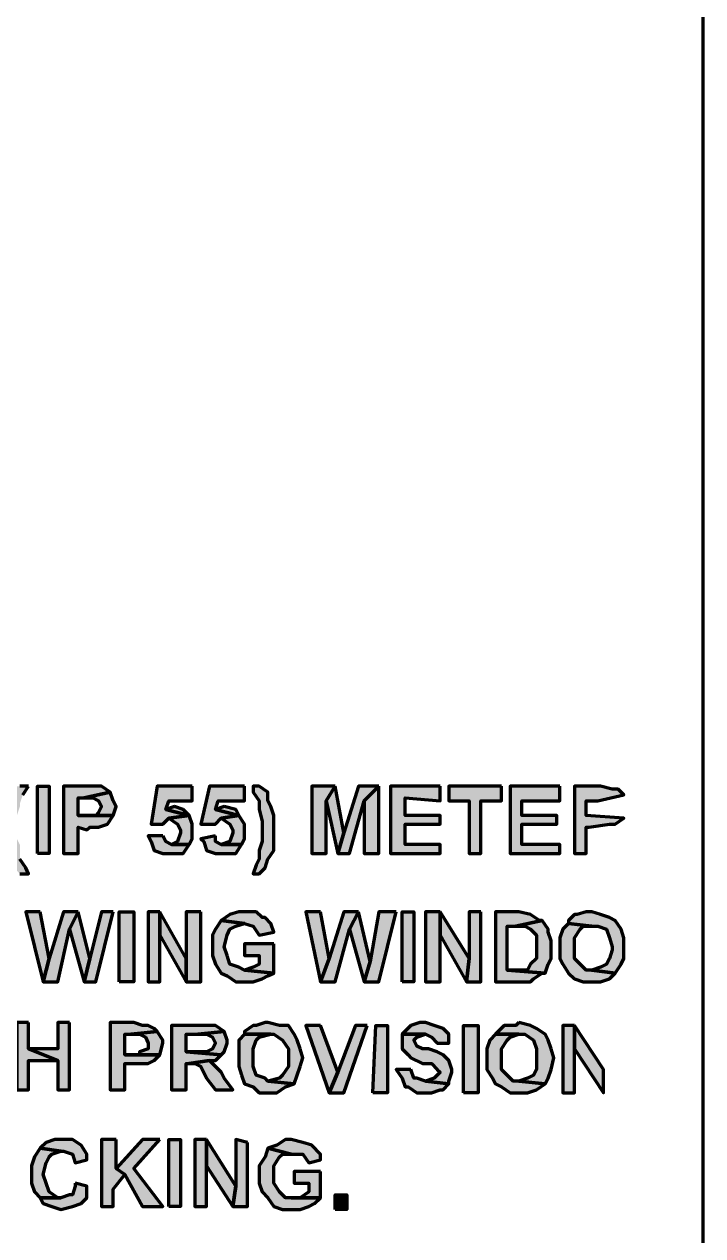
# Model space of a CAD drawing. Header units: inches. Extents: x 16 to 776, y 37 to 575.
# Drawn here: x 661.8 to 700.5, y 169.5 to 238.7 of the extents above; entities that cross this region are included whole.
import ezdxf

# ---------------------------------------------------------------- set-up
doc = ezdxf.new("R2010")
doc.units = ezdxf.units.IN
doc.header["$MEASUREMENT"] = 0
doc.layers.add('H', color=7, linetype='CONTINUOUS', lineweight=100)
doc.layers.add('P', color=250, linetype='CONTINUOUS', lineweight=100)

msp = doc.modelspace()

# ---------------------------------------------------------------- hatches: boundary and pattern name
at = {"layer": 'H', "linetype": 'Continuous'}
for points in [[(662, 195.167), (661.5, 195.167), (661.333, 195.167), (661, 194.667), (660.833, 194.167), (660.667, 193.833), (660.667, 193.333), (660.667, 192.667), (660.667, 192.5), (660.667, 192), (660.833, 191.5), (661, 191.167), (661, 190.667), (661.5, 190.167), (662, 190.167), (661.833, 190.5), (661.5, 191), (661.5, 191.333), (661.5, 191.833), (661.333, 192.167), (661.333, 192.667), (661.333, 192.833), (661.333, 193.5), (661.5, 194), (661.5, 194.167), (661.667, 194.667)], [(662.5, 191.333), (662.5, 195.167), (663.167, 195.167), (663.167, 191.333)], [(665.333, 195.167), (664, 195.167), (664, 191.333), (664.833, 191.333), (664.833, 192.833), (665.333, 192.667), (665.5, 192.833), (666, 192.833), (666.5, 193), (666.833, 193.5), (664.833, 193.5), (664.833, 194.5), (665.167, 194.5), (666.667, 194.833), (666.167, 195.167), (665.833, 195.167)], [(671.333, 195.167), (669.333, 195.167), (669, 193), (669.667, 193), (670, 193.333), (671.167, 193.5), (669.833, 193.833), (670, 194.333), (671.333, 194.333)], [(674.333, 195.167), (672.333, 195.167), (671.833, 193), (672.5, 193), (672.667, 193), (673, 193.333), (674, 193.5), (672.667, 193.833), (672.833, 194.333), (674.333, 194.333)], [(675.167, 195.167), (674.833, 195.167), (674.833, 194.833), (675.167, 194.333), (675.167, 193.833), (675.333, 193.167), (675.333, 192.667), (675.333, 192.167), (675.333, 192), (675.167, 191.5), (675.167, 191.333), (675.167, 191), (675, 190.667), (674.833, 190.167), (675.167, 190.167), (675.5, 190.5), (675.667, 191), (676, 191.5), (676, 191.667), (676, 192.167), (676, 192.667), (676, 193), (676, 193.5), (675.833, 194), (675.667, 194.333), (675.667, 194.833)], [(679.5, 195.167), (678.167, 195.167), (678.167, 191.333), (679, 191.333), (679, 194.333)], [(679.5, 195.167), (679, 194.333), (679.667, 191.333), (680, 192.5)], [(682, 195.167), (680.833, 195.167), (680, 192.5), (679.667, 191.333), (680.333, 191.333), (681.167, 194.333)], [(682, 195.167), (681.167, 194.333), (681.167, 191.333), (682, 191.333)], [(685.5, 195.167), (682.667, 195.167), (682.667, 191.333), (685.5, 191.333), (685.5, 191.833), (683.5, 191.833), (683.5, 193), (685.5, 193), (685.5, 193.5), (683.5, 193.5), (683.5, 194.5), (685.5, 194.333)], [(689, 195.167), (686, 195.167), (686, 194.333), (687.167, 194.333), (687.167, 191.333), (687.833, 191.333), (687.833, 194.333), (689, 194.333)], [(692.333, 195.167), (689.5, 195.167), (689.5, 191.333), (692.333, 191.333), (692.333, 191.833), (690.167, 191.833), (690.167, 193), (692.167, 193), (692.167, 193.5), (690.167, 193.5), (690.167, 194.333), (692.333, 194.333)], [(694.667, 195.167), (693.167, 195.167), (693.167, 191.333), (693.833, 191.333), (693.833, 192.833), (694, 192.833), (695.167, 193), (695.5, 193), (696, 193.333), (693.833, 193.5), (693.833, 194.333), (694.5, 194.333), (696, 194.667), (695.667, 195), (695.333, 195)], [(666.667, 194.833), (665.167, 194.5), (665.667, 194.5), (666, 194.333), (666.167, 194), (666, 193.667), (665.833, 193.5), (665.167, 193.5), (664.833, 193.5), (666.833, 193.5), (667, 194), (666.833, 194.333)], [(670.333, 194), (669.833, 193.833), (671.167, 193.5), (670.833, 193.833)], [(673.167, 194), (672.667, 193.833), (674, 193.5), (673.833, 193.833)], [(671.167, 193.5), (670, 193.333), (670.5, 193), (670.667, 192.667), (670.667, 192.5), (670.5, 192), (670.167, 191.833), (671.167, 191.833), (671.333, 192.167), (671.333, 192.667), (671.333, 193)], [(674, 193.5), (673, 193.333), (673.5, 193), (673.667, 192.667), (673.667, 192.5), (673.5, 192), (673, 191.833), (674.167, 191.833), (674.333, 192.167), (674.333, 192.667), (674.333, 193)], [(669.667, 192.333), (668.833, 192.333), (669, 192), (669.167, 191.5), (669.667, 191.333), (670, 191.333), (670.333, 191.333), (670.833, 191.333), (671.167, 191.833), (670.167, 191.833), (669.833, 192)], [(672.667, 192.333), (671.833, 192.167), (672, 192), (672.167, 191.5), (672.667, 191.333), (673, 191.333), (673.333, 191.333), (673.833, 191.333), (674.167, 191.833), (673, 191.833), (672.667, 192)], [(662.667, 188), (661.833, 188), (662.833, 184), (663.167, 185.333)], [(664.833, 188), (664, 188), (663.167, 185.333), (662.833, 184), (663.667, 184), (664.333, 187)], [(664.833, 188), (664.333, 187), (665.167, 184), (665.5, 185.333)], [(666.833, 188), (666.167, 188), (665.5, 185.333), (665.167, 184), (665.833, 184)], [(667.167, 184), (667.167, 188), (668, 188), (668, 184)], [(669.5, 188), (668.833, 188), (668.833, 184), (669.5, 184), (669.5, 186.667)], [(669.5, 188), (669.5, 186.667), (671, 184), (671, 185.333)], [(671.833, 188), (671, 188), (671, 185.333), (671, 184), (671.833, 184)], [(673, 187.5), (672.667, 187), (672.5, 186.667), (672.5, 186), (672.5, 185.5), (672.667, 185), (673, 184.5), (673.333, 184.333), (673.833, 184), (674.333, 184), (674.833, 184), (675.333, 184.167), (675.667, 184.333), (676, 184.5), (674.333, 184.667), (674, 184.833), (673.5, 185), (673.333, 185.5), (673.167, 186), (673.333, 186.667), (673.5, 187), (673.833, 187.167), (674.333, 187.333)], [(674.333, 188), (674, 188), (673.5, 187.833), (673, 187.5), (674.333, 187.333), (674.833, 187.167), (675.167, 186.667), (676, 186.833), (675.833, 187.333), (675.5, 187.667), (675.333, 187.667), (675, 188)], [(678.667, 188), (677.833, 188), (678.667, 184), (679.167, 185.333)], [(680.833, 188), (680, 188), (679.167, 185.333), (678.667, 184), (679.5, 184), (680.333, 187)], [(680.833, 188), (680.333, 187), (681.167, 184), (681.5, 185.167)], [(683, 188), (682, 188), (681.5, 185.167), (681.167, 184), (682, 184)], [(683.333, 184), (683.333, 188), (684, 188), (684, 184)], [(685.5, 188), (684.667, 188), (684.667, 184), (685.5, 184), (685.5, 186.667)], [(685.5, 188), (685.5, 186.667), (687, 184), (687.167, 185.333)], [(687.833, 188), (687.167, 188), (687.167, 185.333), (687, 184), (687.833, 184)], [(690, 188), (688.667, 188), (688.667, 184), (690.167, 184), (690.667, 184), (690.833, 184.167), (691.333, 184.5), (691.5, 184.5), (689.333, 184.667), (689.333, 187.167), (689.833, 187.167), (691.333, 187.5), (691.167, 187.5), (690.667, 187.833)], [(691.333, 187.5), (689.833, 187.167), (690.333, 187.167), (690.667, 187), (691, 186.667), (691, 186.5), (691, 186), (691, 185.833), (691, 185.333), (690.667, 185), (690.5, 184.667), (690, 184.667), (689.333, 184.667), (691.5, 184.5), (691.667, 185), (691.833, 185.333), (691.833, 185.833), (691.833, 186.333), (691.667, 186.833), (691.667, 187)], [(694.167, 188), (693.833, 188), (693.333, 187.833), (693.167, 187.833), (692.833, 187.5), (692.833, 187.333), (694.167, 187.167), (694.5, 187.167), (695, 187), (695.167, 186.5), (695.333, 186), (695.333, 185.833), (695.167, 185.333), (695, 185), (694.667, 184.833), (694.167, 184.667), (695.5, 184.5), (695.833, 185), (696, 185.333), (696, 185.833), (696, 186), (696, 186.5), (695.833, 187), (695.5, 187.5), (695.167, 187.667), (694.667, 187.833)], [(692.833, 187.333), (692.5, 187), (692.333, 186.5), (692.333, 185.833), (692.333, 185.333), (692.5, 185), (692.833, 184.5), (693.167, 184.167), (693.667, 184), (694.167, 184), (694.667, 184), (695.167, 184.167), (695.5, 184.5), (694.167, 184.667), (693.833, 184.667), (693.5, 185), (693.167, 185.333), (693.167, 186), (693.167, 186.5), (693.5, 187), (693.667, 187.167), (694.167, 187.167)], [(676, 186.167), (674.333, 186.167), (674.333, 185.5), (675.167, 185.5), (675.167, 185), (674.833, 184.833), (674.333, 184.667), (676, 184.5)], [(662, 181.667), (661.333, 181.667), (661.333, 177.833), (662, 177.833), (662, 179.5), (663.667, 179.5), (662, 180.167)], [(664.333, 181.667), (663.667, 181.667), (663.667, 180.167), (662, 180.167), (663.667, 179.5), (663.667, 177.833), (664.333, 177.833)], [(668, 181.667), (666.667, 181.667), (666.667, 177.833), (667.5, 177.833), (667.5, 179.333), (668, 179.333), (668.333, 179.333), (668.833, 179.333), (669.167, 179.5), (669.5, 179.833), (667.5, 179.833), (667.5, 181), (667.833, 181), (669.333, 181.167), (669.167, 181.333), (668.833, 181.5), (668.5, 181.5)], [(671.833, 181.5), (670.167, 181.5), (670.167, 177.833), (671, 177.833), (671, 179.333), (671.167, 179.333), (672.333, 179.5), (672.667, 179.5), (673, 179.833), (671, 180), (671, 181), (671.667, 181), (673.167, 181.167), (672.667, 181.5), (672.5, 181.5)], [(675.667, 181.667), (675.5, 181.667), (675, 181.5), (674.833, 181.5), (674.333, 181.167), (674.333, 181), (675.833, 181), (676, 181), (676.5, 180.667), (676.833, 180.167), (676.833, 179.667), (676.833, 179.167), (676.5, 178.667), (676.333, 178.5), (675.667, 178.333), (677.167, 178.167), (677.333, 178.667), (677.5, 179.167), (677.667, 179.667), (677.5, 180.167), (677.333, 180.667), (677.167, 181), (676.833, 181.5), (676.333, 181.5)], [(678.667, 181.5), (677.833, 181.5), (679.167, 177.667), (679.667, 178.833)], [(681.333, 181.5), (680.667, 181.5), (679.667, 178.833), (679.167, 177.667), (680, 177.667)], [(681.667, 177.667), (681.833, 181.5), (682.5, 181.5), (682.5, 177.667)], [(684.667, 181.667), (684.333, 181.667), (683.833, 181.5), (683.333, 181), (684.667, 181), (685, 180.833), (685.333, 180.5), (686, 180.5), (686, 181), (685.667, 181.333), (685.167, 181.5)], [(686.833, 177.667), (686.833, 181.5), (687.667, 181.5), (687.667, 177.667)], [(690, 181.667), (689.833, 181.5), (689.167, 181.5), (688.667, 181), (690, 181), (690.333, 181), (690.833, 180.667), (691, 180.167), (691, 179.667), (691, 179), (690.833, 178.667), (690.5, 178.5), (690, 178.333), (691.5, 178.167), (691.667, 178.5), (691.833, 179), (692, 179.667), (691.833, 180.167), (691.667, 180.667), (691.5, 181), (691, 181.333), (690.667, 181.5)], [(693.167, 181.5), (692.5, 181.5), (692.5, 177.667), (693.167, 177.667), (693.167, 180.167)], [(693.167, 181.5), (693.167, 180.167), (694.833, 177.667), (694.833, 179)], [(669.333, 181.167), (667.833, 181), (668.333, 181), (668.667, 180.833), (668.833, 180.5), (668.833, 180.167), (668.333, 180), (668.333, 179.833), (667.833, 179.833), (667.5, 179.833), (669.5, 179.833), (669.667, 180.5), (669.667, 180.667)], [(673.167, 181.167), (671.667, 181), (672.167, 181), (672.5, 180.833), (672.667, 180.5), (672.5, 180.167), (672.167, 180), (671.5, 180), (671, 180), (673, 179.833), (673.167, 180), (673.333, 180.5), (673.333, 180.667)], [(674.333, 181), (674, 180.667), (674, 180.167), (674, 179.667), (674, 179.167), (674.167, 178.667), (674.333, 178.167), (674.833, 178), (675.167, 177.667), (675.667, 177.667), (676.167, 177.667), (676.667, 178), (677.167, 178.167), (675.667, 178.333), (675.5, 178.5), (675, 178.667), (674.833, 179.167), (674.833, 179.667), (674.833, 180.167), (675, 180.667), (675.167, 180.833), (675.833, 181)], [(683.333, 181), (683.333, 180.667), (683.333, 180.167), (683.667, 179.833), (683.833, 179.667), (684.5, 179.333), (684.667, 179.333), (685, 179.333), (685.333, 179), (685.5, 178.833), (685.167, 178.5), (684.667, 178.333), (686, 178.167), (686, 178.333), (686.167, 178.833), (686.167, 179), (686, 179.5), (685.667, 179.833), (685.333, 180), (684.833, 180.167), (684.5, 180.167), (684.167, 180.333), (684, 180.667), (684.167, 180.833), (684.667, 181)], [(688.667, 181), (688.333, 180.667), (688.167, 180.167), (688.167, 179.667), (688.167, 179), (688.5, 178.5), (688.667, 178.167), (689, 178), (689.5, 177.667), (690, 177.667), (690.5, 177.667), (691, 177.833), (691.5, 178.167), (690, 178.333), (689.667, 178.333), (689.333, 178.667), (689, 179), (689, 179.667), (689, 180.167), (689.333, 180.667), (689.5, 180.833), (690, 181)], [(672.333, 179.5), (671.167, 179.333), (671.5, 179.333), (671.833, 179.167), (672.167, 178.5), (672.667, 177.833), (673.667, 177.833), (673.167, 178.5), (673, 178.833), (672.667, 179.167)], [(683.833, 179), (683, 179), (683.333, 178.5), (683.5, 178), (683.667, 178), (684.167, 177.667), (684.667, 177.667), (685, 177.667), (685.5, 177.833), (685.667, 177.833), (686, 178.167), (684.667, 178.333), (684.167, 178.5), (684, 178.5)], [(664, 175), (663.5, 175), (663, 174.833), (662.667, 174.5), (663.833, 174.333), (664, 174.333), (664.5, 174.167), (664.667, 173.667), (665.333, 173.833), (665.333, 174.167), (665, 174.667), (664.5, 175)], [(667, 175), (666.167, 175), (666.167, 171.167), (666.833, 171.167), (666.833, 172.167), (667.5, 173), (667, 173.333)], [(669.5, 175), (668.5, 175), (667, 173.333), (667.5, 173), (668.5, 171.167), (669.667, 171.167), (668, 173.333)], [(670, 171.167), (670, 175), (670.667, 175), (670.667, 171.167)], [(672.167, 175), (671.5, 175), (671.5, 171.167), (672.167, 171.167), (672.167, 173.5)], [(672.167, 175), (672.167, 173.5), (673.667, 171.167), (673.833, 172.333)], [(674.5, 174.833), (673.833, 175), (673.833, 172.333), (673.667, 171.167), (674.5, 171.167)], [(677, 175), (676.667, 175), (676.167, 174.667), (675.667, 174.5), (677, 174.167), (677.167, 174.167), (677.667, 174.167), (678, 173.667), (678.667, 173.833), (678.667, 174.167), (678.167, 174.667), (677.667, 174.833)], [(662.667, 174.5), (662.333, 174), (662.167, 173.5), (662.167, 173), (662.167, 172.5), (662.333, 172), (662.667, 171.667), (663.833, 171.667), (663.667, 171.667), (663.167, 172), (663, 172.5), (662.833, 173), (663, 173.667), (663.167, 174), (663.333, 174.167), (663.833, 174.333)], [(675.667, 174.5), (675.5, 174), (675.167, 173.5), (675.167, 173), (675.167, 172.5), (675.333, 172), (675.667, 171.667), (676, 171.167), (676.5, 171), (677.167, 171), (677.5, 171), (678, 171.167), (678.333, 171.333), (678.667, 171.667), (677, 171.667), (676.667, 171.667), (676.333, 172), (676, 172.5), (676, 173), (676, 173.5), (676.333, 174), (676.5, 174.167), (677, 174.167)], [(678.667, 173.167), (677.167, 173.167), (677.167, 172.5), (678, 172.5), (678, 172), (677.5, 171.667), (677, 171.667), (678.667, 171.667)], [(664.667, 172.5), (664.667, 172.333), (664.5, 171.833), (664.333, 171.833), (663.833, 171.667), (662.667, 171.667), (662.833, 171.333), (663.333, 171.167), (663.833, 171), (664.5, 171.167), (665, 171.333), (665.333, 171.667), (665.333, 172.333)], [(679.5, 171), (679.5, 171.833), (680.167, 171.833), (680.167, 171)]]:
    msp.add_hatch(color=0, dxfattribs=at).paths.add_polyline_path(points)

# ---------------------------------------------------------------- linework, layer by layer
at = {"layer": 'P', "color": 0, "linetype": 'Continuous'}
for points in [[(700.5, 558.333), (700.5, 53.833)], [(662, 195.167), (661.5, 195.167)], [(661.667, 194.667), (662, 195.167)], [(662.5, 191.333), (662.5, 195.167), (663.167, 195.167), (663.167, 191.333), (662.5, 191.333)], [(665.333, 195.167), (664, 195.167), (664, 191.333), (664.833, 191.333), (664.833, 192.833), (665.333, 192.667), (665.5, 192.833), (666, 192.833), (666.5, 193), (666.833, 193.5), (664.833, 193.5), (664.833, 194.5), (665.167, 194.5), (666.667, 194.833), (666.667, 194.833), (666.167, 195.167), (665.833, 195.167), (665.333, 195.167)], [(671.333, 195.167), (669.333, 195.167), (669, 193), (669.667, 193), (669.667, 193), (670, 193.333), (671.167, 193.5), (669.833, 193.833), (670, 194.333), (671.333, 194.333), (671.333, 195.167)], [(674.333, 195.167), (672.333, 195.167), (671.833, 193), (672.5, 193), (672.667, 193), (673, 193.333), (674, 193.5), (672.667, 193.833), (672.833, 194.333), (674.333, 194.333), (674.333, 195.167)], [(675.167, 195.167), (674.833, 195.167), (674.833, 194.833), (675.167, 194.333), (675.167, 193.833), (675.167, 193.833), (675.333, 193.167), (675.333, 192.667), (675.333, 192.667), (675.333, 192.167), (675.333, 192), (675.167, 191.5), (675.167, 191.333), (675.167, 191), (675, 190.667), (674.833, 190.167), (675.167, 190.167), (675.5, 190.5), (675.667, 191), (676, 191.5), (676, 191.667), (676, 192.167), (676, 192.667), (676, 193), (676, 193.5), (675.833, 194), (675.667, 194.333), (675.667, 194.833), (675.167, 195.167)], [(679.5, 195.167), (678.167, 195.167), (678.167, 191.333), (679, 191.333), (679, 194.333), (679.5, 195.167)], [(679.5, 195.167), (679, 194.333), (679.667, 191.333), (680, 192.5), (679.5, 195.167)], [(682, 195.167), (680.833, 195.167), (680, 192.5), (679.667, 191.333), (680.333, 191.333), (681.167, 194.333), (682, 195.167)], [(682, 195.167), (681.167, 194.333), (681.167, 191.333), (682, 191.333), (682, 195.167)], [(685.5, 195.167), (682.667, 195.167), (682.667, 191.333), (685.5, 191.333), (685.5, 191.833), (683.5, 191.833), (683.5, 193), (685.5, 193), (685.5, 193.5), (683.5, 193.5), (683.5, 194.5), (685.5, 194.333), (685.5, 195.167)], [(689, 195.167), (686, 195.167), (686, 194.333), (687.167, 194.333), (687.167, 191.333), (687.833, 191.333), (687.833, 194.333), (689, 194.333), (689, 195.167)], [(692.333, 195.167), (689.5, 195.167), (689.5, 191.333), (692.333, 191.333), (692.333, 191.833), (690.167, 191.833), (690.167, 193), (692.167, 193), (692.167, 193.5), (690.167, 193.5), (690.167, 194.333), (692.333, 194.333), (692.333, 195.167)], [(694.667, 195.167), (693.167, 195.167), (693.167, 191.333), (693.833, 191.333), (693.833, 192.833), (694, 192.833), (695.167, 193), (695.5, 193), (696, 193.333), (693.833, 193.5), (693.833, 194.333), (694.5, 194.333), (696, 194.667), (696, 194.667), (695.667, 195), (695.333, 195), (694.667, 195.167)], [(666.667, 194.833), (665.167, 194.5), (665.167, 194.5), (665.667, 194.5), (666, 194.333), (666.167, 194), (666, 193.667), (665.833, 193.5), (665.833, 193.5), (665.167, 193.5), (664.833, 193.5), (666.833, 193.5), (666.833, 193.5), (667, 194), (666.833, 194.333), (666.667, 194.833)], [(670.333, 194), (669.833, 193.833), (671.167, 193.5), (670.833, 193.833), (670.333, 194)], [(673.167, 194), (672.667, 193.833), (674, 193.5), (673.833, 193.833), (673.167, 194)], [(671.167, 193.5), (670, 193.333), (670.5, 193), (670.5, 193), (670.667, 192.667), (670.667, 192.5), (670.5, 192), (670.167, 191.833), (671.167, 191.833), (671.333, 192.167), (671.333, 192.667), (671.333, 193), (671.167, 193.5)], [(674, 193.5), (673, 193.333), (673.5, 193), (673.5, 193), (673.667, 192.667), (673.667, 192.5), (673.5, 192), (673, 191.833), (674.167, 191.833), (674.333, 192.167), (674.333, 192.667), (674.333, 193), (674, 193.5)], [(669.667, 192.333), (668.833, 192.333), (669, 192), (669.167, 191.5), (669.667, 191.333), (670, 191.333), (670.333, 191.333), (670.833, 191.333), (671.167, 191.833), (670.167, 191.833), (669.833, 192), (669.667, 192.333)], [(672.667, 192.333), (671.833, 192.167), (672, 192), (672.167, 191.5), (672.667, 191.333), (673, 191.333), (673.333, 191.333), (673.833, 191.333), (674.167, 191.833), (673, 191.833), (672.667, 192), (672.667, 192.333)], [(661.5, 190.167), (662, 190.167), (661.833, 190.5), (661.5, 191)], [(662.667, 188), (661.833, 188), (662.833, 184), (663.167, 185.333), (662.667, 188)], [(664.833, 188), (664, 188), (663.167, 185.333), (662.833, 184), (663.667, 184), (664.333, 187), (664.833, 188)], [(664.833, 188), (664.333, 187), (665.167, 184), (665.5, 185.333), (664.833, 188)], [(666.833, 188), (666.167, 188), (665.5, 185.333), (665.167, 184), (665.833, 184), (666.833, 188)], [(667.167, 184), (667.167, 188), (668, 188), (668, 184), (667.167, 184)], [(669.5, 188), (668.833, 188), (668.833, 184), (669.5, 184), (669.5, 186.667), (669.5, 188)], [(669.5, 188), (669.5, 186.667), (671, 184), (671, 185.333), (669.5, 188)], [(671.833, 188), (671, 188), (671, 185.333), (671, 184), (671.833, 184), (671.833, 188)], [(673, 187.5), (672.667, 187), (672.667, 187), (672.5, 186.667), (672.5, 186), (672.5, 185.5), (672.667, 185), (673, 184.5), (673.333, 184.333), (673.333, 184.333), (673.833, 184), (674.333, 184), (674.833, 184), (675.333, 184.167), (675.667, 184.333), (676, 184.5), (674.333, 184.667), (674, 184.833), (673.5, 185), (673.5, 185), (673.333, 185.5), (673.167, 186), (673.333, 186.667), (673.5, 187), (673.833, 187.167), (674.333, 187.333), (673, 187.5)], [(674.333, 188), (674, 188), (673.5, 187.833), (673, 187.5), (674.333, 187.333), (674.333, 187.333), (674.833, 187.167), (674.833, 187.167), (675.167, 186.667), (676, 186.833), (675.833, 187.333), (675.5, 187.667), (675.333, 187.667), (675, 188), (674.333, 188)], [(678.667, 188), (677.833, 188), (678.667, 184), (679.167, 185.333), (678.667, 188)], [(680.833, 188), (680, 188), (679.167, 185.333), (678.667, 184), (679.5, 184), (680.333, 187), (680.833, 188)], [(680.833, 188), (680.333, 187), (681.167, 184), (681.5, 185.167), (680.833, 188)], [(683, 188), (682, 188), (681.5, 185.167), (681.167, 184), (682, 184), (683, 188)], [(683.333, 184), (683.333, 188), (684, 188), (684, 184), (683.333, 184)], [(685.5, 188), (684.667, 188), (684.667, 184), (685.5, 184), (685.5, 186.667), (685.5, 188)], [(685.5, 188), (685.5, 186.667), (687, 184), (687.167, 185.333), (685.5, 188)], [(687.833, 188), (687.167, 188), (687.167, 185.333), (687, 184), (687.833, 184), (687.833, 188)], [(690, 188), (688.667, 188), (688.667, 184), (690.167, 184), (690.167, 184), (690.667, 184), (690.833, 184.167), (691.333, 184.5), (691.5, 184.5), (689.333, 184.667), (689.333, 187.167), (689.833, 187.167), (691.333, 187.5), (691.167, 187.5), (690.667, 187.833), (690.667, 187.833), (690, 188)], [(691.333, 187.5), (689.833, 187.167), (689.833, 187.167), (690.333, 187.167), (690.667, 187), (691, 186.667), (691, 186.5), (691, 186), (691, 185.833), (691, 185.333), (690.667, 185), (690.5, 184.667), (690, 184.667), (689.333, 184.667), (691.5, 184.5), (691.667, 185), (691.833, 185.333), (691.833, 185.833), (691.833, 186.333), (691.667, 186.833), (691.667, 187), (691.333, 187.5)], [(694.167, 188), (693.833, 188), (693.333, 187.833), (693.167, 187.833), (692.833, 187.5), (692.833, 187.333), (694.167, 187.167), (694.5, 187.167), (695, 187), (695.167, 186.5), (695.333, 186), (695.333, 185.833), (695.167, 185.333), (695, 185), (694.667, 184.833), (694.167, 184.667), (695.5, 184.5), (695.833, 185), (696, 185.333), (696, 185.833), (696, 186), (696, 186.5), (695.833, 187), (695.5, 187.5), (695.167, 187.667), (694.667, 187.833), (694.167, 188)], [(692.833, 187.333), (692.5, 187), (692.333, 186.5), (692.333, 185.833), (692.333, 185.333), (692.5, 185), (692.833, 184.5), (693.167, 184.167), (693.667, 184), (694.167, 184), (694.667, 184), (695.167, 184.167), (695.5, 184.5), (695.5, 184.5), (694.167, 184.667), (693.833, 184.667), (693.5, 185), (693.5, 185), (693.167, 185.333), (693.167, 186), (693.167, 186), (693.167, 186.5), (693.5, 187), (693.667, 187.167), (694.167, 187.167), (692.833, 187.333)], [(676, 186.167), (674.333, 186.167), (674.333, 185.5), (675.167, 185.5), (675.167, 185), (674.833, 184.833), (674.333, 184.667), (676, 184.5), (676, 186.167)], [(662, 181.667), (661.333, 181.667), (661.333, 177.833), (662, 177.833), (662, 179.5), (663.667, 179.5), (662, 180.167), (662, 181.667)], [(664.333, 181.667), (663.667, 181.667), (663.667, 180.167), (662, 180.167), (663.667, 179.5), (663.667, 177.833), (664.333, 177.833), (664.333, 181.667)], [(668, 181.667), (666.667, 181.667), (666.667, 177.833), (667.5, 177.833), (667.5, 179.333), (668, 179.333), (668.333, 179.333), (668.833, 179.333), (669.167, 179.5), (669.5, 179.833), (667.5, 179.833), (667.5, 181), (667.833, 181), (669.333, 181.167), (669.167, 181.333), (668.833, 181.5), (668.5, 181.5), (668, 181.667)], [(671.833, 181.5), (670.167, 181.5), (670.167, 177.833), (671, 177.833), (671, 179.333), (671.167, 179.333), (672.333, 179.5), (672.667, 179.5), (673, 179.833), (671, 180), (671, 181), (671.667, 181), (673.167, 181.167), (673.167, 181.167), (672.667, 181.5), (672.5, 181.5), (671.833, 181.5)], [(675.667, 181.667), (675.5, 181.667), (675, 181.5), (674.833, 181.5), (674.333, 181.167), (674.333, 181), (675.833, 181), (676, 181), (676.5, 180.667), (676.833, 180.167), (676.833, 179.667), (676.833, 179.667), (676.833, 179.167), (676.5, 178.667), (676.333, 178.5), (675.667, 178.333), (677.167, 178.167), (677.333, 178.667), (677.5, 179.167), (677.667, 179.667), (677.667, 179.667), (677.5, 180.167), (677.333, 180.667), (677.167, 181), (676.833, 181.5), (676.333, 181.5), (675.667, 181.667)], [(678.667, 181.5), (677.833, 181.5), (679.167, 177.667), (679.667, 178.833), (678.667, 181.5)], [(681.333, 181.5), (680.667, 181.5), (679.667, 178.833), (679.167, 177.667), (680, 177.667), (681.333, 181.5)], [(681.667, 177.667), (681.833, 181.5), (682.5, 181.5), (682.5, 177.667), (681.667, 177.667)], [(684.667, 181.667), (684.333, 181.667), (683.833, 181.5), (683.833, 181.5), (683.333, 181), (683.333, 181), (684.667, 181), (685, 180.833), (685.333, 180.5), (686, 180.5), (686, 181), (685.667, 181.333), (685.667, 181.333), (685.167, 181.5), (684.667, 181.667)], [(686.833, 177.667), (686.833, 181.5), (687.667, 181.5), (687.667, 177.667), (686.833, 177.667)], [(690, 181.667), (689.833, 181.5), (689.167, 181.5), (689.167, 181.5), (688.667, 181), (688.667, 181), (690, 181), (690.333, 181), (690.833, 180.667), (691, 180.167), (691, 179.667), (691, 179.667), (691, 179), (690.833, 178.667), (690.5, 178.5), (690, 178.333), (691.5, 178.167), (691.667, 178.5), (691.833, 179), (692, 179.667), (692, 179.667), (691.833, 180.167), (691.667, 180.667), (691.5, 181), (691, 181.333), (690.667, 181.5), (690, 181.667)], [(693.167, 181.5), (692.5, 181.5), (692.5, 177.667), (693.167, 177.667), (693.167, 180.167), (693.167, 181.5)], [(693.167, 181.5), (693.167, 180.167), (694.833, 177.667), (694.833, 179), (693.167, 181.5)], [(669.333, 181.167), (667.833, 181), (667.833, 181), (668.333, 181), (668.667, 180.833), (668.833, 180.5), (668.833, 180.167), (668.333, 180), (668.333, 179.833), (667.833, 179.833), (667.5, 179.833), (669.5, 179.833), (669.5, 179.833), (669.667, 180.5), (669.667, 180.667), (669.333, 181.167)], [(673.167, 181.167), (671.667, 181), (671.667, 181), (672.167, 181), (672.5, 180.833), (672.667, 180.5), (672.5, 180.167), (672.167, 180), (672.167, 180), (671.5, 180), (671, 180), (673, 179.833), (673.167, 180), (673.333, 180.5), (673.333, 180.667), (673.167, 181.167)], [(674.333, 181), (674, 180.667), (674, 180.167), (674, 179.667), (674, 179.167), (674.167, 178.667), (674.333, 178.167), (674.833, 178), (675.167, 177.667), (675.667, 177.667), (676.167, 177.667), (676.667, 178), (677.167, 178.167), (677.167, 178.167), (675.667, 178.333), (675.5, 178.5), (675, 178.667), (675, 178.667), (674.833, 179.167), (674.833, 179.667), (674.833, 179.667), (674.833, 180.167), (675, 180.667), (675.167, 180.833), (675.833, 181), (674.333, 181)], [(683.333, 181), (683.333, 180.667), (683.333, 180.167), (683.667, 179.833), (683.833, 179.667), (684.5, 179.333), (684.667, 179.333), (685, 179.333), (685.333, 179), (685.5, 178.833), (685.167, 178.5), (685.167, 178.5), (684.667, 178.333), (686, 178.167), (686, 178.333), (686.167, 178.833), (686.167, 179), (686, 179.5), (686, 179.5), (685.667, 179.833), (685.333, 180), (684.833, 180.167), (684.5, 180.167), (684.167, 180.333), (684, 180.667), (684.167, 180.833), (684.167, 180.833), (684.667, 181), (683.333, 181)], [(688.667, 181), (688.333, 180.667), (688.167, 180.167), (688.167, 179.667), (688.167, 179), (688.5, 178.5), (688.667, 178.167), (689, 178), (689.5, 177.667), (690, 177.667), (690.5, 177.667), (691, 177.833), (691.5, 178.167), (691.5, 178.167), (690, 178.333), (689.667, 178.333), (689.333, 178.667), (689.333, 178.667), (689, 179), (689, 179.667), (689, 179.667), (689, 180.167), (689.333, 180.667), (689.5, 180.833), (690, 181), (688.667, 181)], [(672.333, 179.5), (671.167, 179.333), (671.5, 179.333), (671.833, 179.167), (671.833, 179.167), (672.167, 178.5), (672.667, 177.833), (673.667, 177.833), (673.167, 178.5), (673, 178.833), (672.667, 179.167), (672.333, 179.5)], [(683.833, 179), (683, 179), (683, 179), (683.333, 178.5), (683.5, 178), (683.667, 178), (684.167, 177.667), (684.667, 177.667), (685, 177.667), (685.5, 177.833), (685.667, 177.833), (686, 178.167), (684.667, 178.333), (684.667, 178.333), (684.167, 178.5), (684, 178.5), (683.833, 179)], [(664, 175), (663.5, 175), (663, 174.833), (662.667, 174.5), (662.667, 174.5), (663.833, 174.333), (664, 174.333), (664.5, 174.167), (664.5, 174.167), (664.667, 173.667), (665.333, 173.833), (665.333, 174.167), (665, 174.667), (665, 174.667), (664.5, 175), (664, 175)], [(667, 175), (666.167, 175), (666.167, 171.167), (666.833, 171.167), (666.833, 172.167), (667.5, 173), (667, 173.333), (667, 175)], [(669.5, 175), (668.5, 175), (667, 173.333), (667.5, 173), (668.5, 171.167), (669.667, 171.167), (668, 173.333), (669.5, 175)], [(670, 171.167), (670, 175), (670.667, 175), (670.667, 171.167), (670, 171.167)], [(672.167, 175), (671.5, 175), (671.5, 171.167), (672.167, 171.167), (672.167, 173.5), (672.167, 175)], [(672.167, 175), (672.167, 173.5), (673.667, 171.167), (673.833, 172.333), (672.167, 175)], [(674.5, 174.833), (673.833, 175), (673.833, 172.333), (673.667, 171.167), (674.5, 171.167), (674.5, 174.833)], [(677, 175), (676.667, 175), (676.167, 174.667), (675.667, 174.5), (677, 174.167), (677.167, 174.167), (677.667, 174.167), (677.667, 174.167), (678, 173.667), (678.667, 173.833), (678.667, 174.167), (678.167, 174.667), (678.167, 174.667), (677.667, 174.833), (677, 175)], [(662.667, 174.5), (662.333, 174), (662.167, 173.5), (662.167, 173), (662.167, 172.5), (662.333, 172), (662.667, 171.667), (663.833, 171.667), (663.667, 171.667), (663.167, 172), (663.167, 172), (663, 172.5), (662.833, 173), (663, 173.667), (663.167, 174), (663.333, 174.167), (663.833, 174.333), (662.667, 174.5)], [(675.667, 174.5), (675.5, 174), (675.5, 174), (675.167, 173.5), (675.167, 173), (675.167, 172.5), (675.333, 172), (675.667, 171.667), (676, 171.167), (676, 171.167), (676.5, 171), (677.167, 171), (677.5, 171), (678, 171.167), (678.333, 171.333), (678.667, 171.667), (677, 171.667), (676.667, 171.667), (676.333, 172), (676.333, 172), (676, 172.5), (676, 173), (676, 173.5), (676.333, 174), (676.5, 174.167), (677, 174.167), (675.667, 174.5)], [(678.667, 173.167), (677.167, 173.167), (677.167, 172.5), (678, 172.5), (678, 172), (677.5, 171.667), (677, 171.667), (678.667, 171.667), (678.667, 173.167)], [(664.667, 172.5), (664.667, 172.333), (664.5, 171.833), (664.333, 171.833), (663.833, 171.667), (662.667, 171.667), (662.833, 171.333), (663.333, 171.167), (663.833, 171), (663.833, 171), (664.5, 171.167), (665, 171.333), (665, 171.333), (665.333, 171.667), (665.333, 172.333), (664.667, 172.5)], [(679.5, 171), (679.5, 171.833), (680.167, 171.833), (680.167, 171), (679.5, 171)]]:
    msp.add_lwpolyline(points, dxfattribs=at)

doc.saveas('drawing.dxf')
